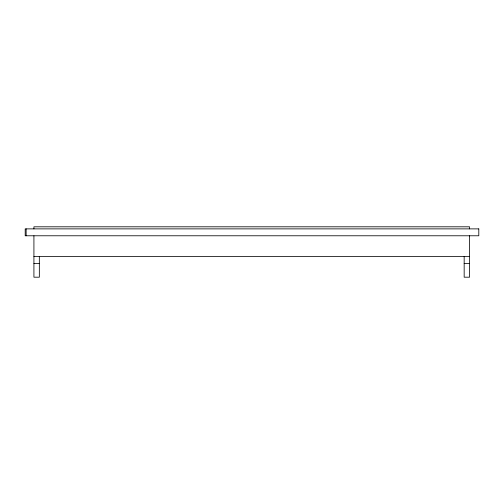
<?xml version="1.0" encoding="UTF-8"?>
<svg xmlns="http://www.w3.org/2000/svg" width="504" height="504" viewBox="0 0 504 504"><rect width="100%" height="100%" fill="white"/><g stroke="black" fill="none" stroke-linecap="round" stroke-linejoin="round"><path stroke-width="0.76" d="M33.919 256.486L469.545 256.486M33.919 263.39L39.337 263.39M464.165 263.39L469.545 263.39M469.545 228.879L469.545 226.806L33.919 226.806L33.919 228.879M469.545 235.778L469.545 277.194L464.165 277.194L464.165 256.486M39.337 256.486L39.337 277.194L33.919 277.194L33.919 235.778M26.139 228.879L26.139 235.778M478.8 228.879L25.2 228.879L25.2 235.778L478.8 235.778L478.8 228.879"/></g></svg>
